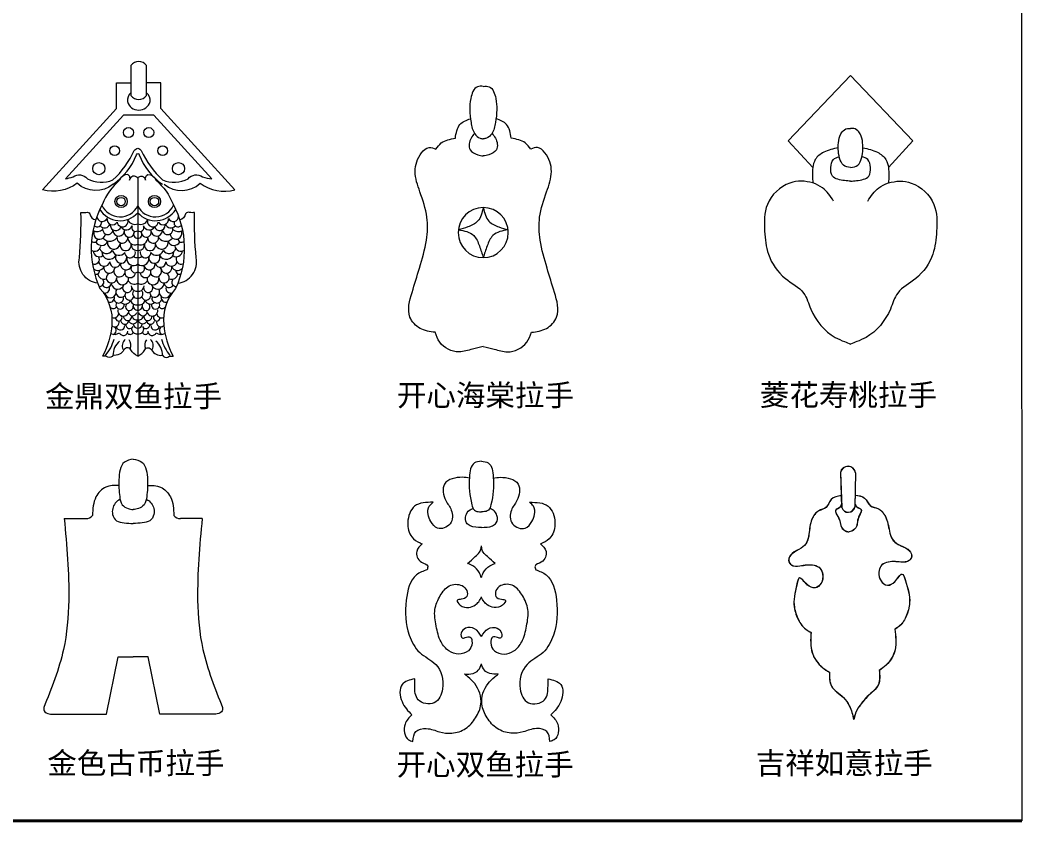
# Model space of a CAD drawing. Header units: millimetres. Extents: x -51923 to -51163, y -26833 to -26390.
# Drawn here: x -51302.3 to -51163.4, y -26832.9 to -26721.9 of the extents above; entities that cross this region are included whole.
import ezdxf

# ---------------------------------------------------------------- set-up
doc = ezdxf.new("R2010")
doc.units = ezdxf.units.MM
doc.header["$LTSCALE"] = 0.35
doc.styles.add('样式 1', font='simhei.ttf')

msp = doc.modelspace()

# ---------------------------------------------------------------- linework, layer by layer
at = {"lineweight": 5}
msp.add_line((-51163.64, -26389.6), (-51163.36, -26832.91), dxfattribs=at)
at = {"lineweight": 13}
for p, q in [((-51187.13, -26729.55), (-51195.77, -26738.61)), ((-51187.13, -26729.55), (-51178.48, -26738.61)), ((-51195.77, -26738.61), (-51192.37, -26742.33)), ((-51178.48, -26738.61), (-51181.88, -26742.33)), ((-51285.99, -26743.78), (-51285.99, -26768.46)), ((-51188.55, -26784.59), (-51188.37, -26789.44)), ((-51188.53, -26784.61), (-51188.35, -26789.46)), ((-51186.46, -26784.64), (-51186.56, -26789.37)), ((-51186.45, -26784.66), (-51186.54, -26789.39))]:
    msp.add_line(p, q, dxfattribs=at)
at = {"lineweight": 40, "ltscale": 3}
for p, q in [((-51163.57, -26832.91), (-51416.66, -26832.91)), ((-51163.36, -26832.91), (-51416.45, -26832.91))]:
    msp.add_line(p, q, dxfattribs=at)
at = {"lineweight": 13}
for points in [[(-51286.93, -26728.18), (-51286.93, -26732.32, 0.516987), (-51284.79, -26732.32), (-51284.79, -26728.18, 0.516987)], [(-51285.99, -26739.65, -0.228068), (-51285.51, -26739.96, 0.097469), (-51282.54, -26744.03, 0.230586), (-51279, -26743.86, -0.387055), (-51277.01, -26743.6, 0.072801), (-51275.7, -26743.89), (-51283.76, -26735.04), (-51287.96, -26735.04), (-51296.02, -26743.89, 0.036574), (-51294.96, -26743.6, -0.387055), (-51292.97, -26743.86, 0.230586), (-51289.43, -26744.03, 0.098829), (-51286.47, -26739.96, -0.226988)]]:
    msp.add_lwpolyline(points, format="xyb", close=True, dxfattribs=at)
for points in [[(-51289.41, -26744.63, -0.376317), (-51294.39, -26744.5, -0.236486), (-51299.2, -26745.4), (-51288.94, -26734.15), (-51288.94, -26730.56), (-51286.93, -26730.56)], [(-51282.31, -26744.63, 0.376317), (-51277.33, -26744.5, 0.236486), (-51272.52, -26745.4), (-51282.78, -26734.15), (-51282.78, -26730.56), (-51284.79, -26730.56)], [(-51286.93, -26731.96, 0.262248), (-51287.42, -26733.17, 0.756294), (-51284.28, -26733.17, 0.262248), (-51284.78, -26731.96)], [(-51289.41, -26744.63, 0.149467), (-51286.16, -26740.55, -0.284753), (-51285.97, -26740.36, -0.269373), (-51285.78, -26740.54, 0.155692), (-51282.56, -26744.63, 0.155692)], [(-51287.12, -26744.05, 0.417908), (-51287.38, -26743.3, 0.346983), (-51288.5, -26744.09)], [(-51285.99, -26743.78, 0.691002), (-51287.12, -26744.05, 0.648952)], [(-51285.99, -26743.78, -0.752264), (-51284.93, -26744.05, -0.648952)], [(-51284.93, -26744.05, -0.349335), (-51284.59, -26743.3, -0.346983), (-51283.47, -26744.09)], [(-51288.5, -26744.09, 0.122564), (-51290.89, -26747.41, 0.236296), (-51291.23, -26759.08, -0.205494), (-51289.59, -26764.11, -0.103639), (-51290.88, -26768.46, -0.103639)], [(-51283.47, -26744.09, -0.122564), (-51281.08, -26747.41, -0.236296), (-51280.75, -26759.08, 0.205494), (-51282.38, -26764.11, 0.103639), (-51281.1, -26768.46, 0.103639)], [(-51291.54, -26758.35, -0.435042), (-51294.09, -26754.82, 0.030025), (-51293.87, -26748.54, 0.095381), (-51293.18, -26748.54, -0.324849), (-51292.62, -26748.72, 0.318758), (-51291.81, -26749.56, 0.132447)], [(-51280.43, -26758.35, 0.435042), (-51277.88, -26754.82, -0.030025), (-51278.1, -26748.54, -0.095381), (-51278.8, -26748.54, 0.324849), (-51279.36, -26748.72, -0.318758), (-51280.16, -26749.56, -0.132447)], [(-51285.99, -26768.46, -0.163032), (-51286.97, -26767.58, 0.589776), (-51287.9, -26767.59, -0.314873), (-51289.42, -26768.35, -0.402746), (-51290.13, -26768.6, 0.167478), (-51290.88, -26768.46)], [(-51285.99, -26768.46, 0.163032), (-51285, -26767.58, -0.589776), (-51284.07, -26767.59, 0.314873), (-51282.56, -26768.35, 0.402746), (-51281.84, -26768.6, -0.167478), (-51281.1, -26768.46)]]:
    msp.add_lwpolyline(points, format="xyb", dxfattribs=at)
for points in [[(-51296.18, -26790.98), (-51293.18, -26790.98)], [(-51277.06, -26790.98), (-51280.05, -26790.98)], [(-51290.31, -26818.11), (-51288.69, -26810.17), (-51286.62, -26810.17)], [(-51282.93, -26818.11), (-51284.55, -26810.17), (-51286.62, -26810.17)], [(-51297.94, -26818.11), (-51290.31, -26818.11)], [(-51275.3, -26818.11), (-51282.93, -26818.11)]]:
    msp.add_lwpolyline(points, dxfattribs=at)
for centre, radius in [((-51287.27, -26737.47), 0.693), ((-51284.46, -26737.47), 0.693), ((-51289.19, -26739.98), 0.688), ((-51282.53, -26739.98), 0.688), ((-51291.39, -26742.47), 0.847), ((-51280.33, -26742.47), 0.847), ((-51288.3, -26747.03), 0.847), ((-51288.3, -26747.03), 0.581), ((-51283.67, -26747.03), 0.847), ((-51283.67, -26747.03), 0.581)]:
    msp.add_circle(centre, radius, dxfattribs=at)
for centre, radius, start, end in [((-51288.45, -26746.41), 3.28, 211.5342, 318.7197), ((-51288.45, -26746.41), 2.75, 204.2057, 333.7409), ((-51283.52, -26746.41), 2.75, 206.2591, 335.7943), ((-51283.52, -26746.41), 3.28, 221.2803, 328.4658), ((-51238.07, -26751.34), 3.47, 90, 270), ((-51238.07, -26751.34), 3.47, 270, 90), ((-51290.91, -26749.06), 0.735, 180.8217, 335.4243), ((-51289.49, -26749.49), 0.761, 170.4808, 329.1072), ((-51288.09, -26749.79), 0.756, 186.5927, 16.0049), ((-51286.4, -26749.14), 1.06, 204.8229, 293.0335), ((-51285.57, -26749.14), 1.06, 246.9665, 335.1771), ((-51283.89, -26749.79), 0.756, 163.9951, 353.4073), ((-51282.48, -26749.49), 0.761, 210.8928, 9.5192), ((-51281.06, -26749.06), 0.735, 204.5757, 359.1783), ((-51291.63, -26750.04), 1.15, 240.787, 312.2708), ((-51291.59, -26749.99), 0.564, 217.0708, 19.4336), ((-51290.58, -26749.9), 0.789, 218.5969, 340.717), ((-51290.13, -26750.88), 0.726, 164.6484, 345.893), ((-51289.04, -26750.3), 0.758, 181.4697, 341.4858), ((-51288.62, -26751.01), 0.813, 183.159, 2.0409), ((-51287.58, -26750.1), 0.861, 210.663, 340.2067), ((-51287.17, -26751.27), 0.694, 156.2158, 358.7511), ((-51286.3, -26750.65), 0.533, 151.0337, 306.4341), ((-51285.67, -26750.65), 0.533, 233.5659, 28.9663), ((-51284.8, -26751.27), 0.694, 181.2489, 23.7842), ((-51284.39, -26750.1), 0.861, 199.7933, 329.337), ((-51283.36, -26751.01), 0.813, 177.9591, 356.841), ((-51282.93, -26750.3), 0.758, 198.5142, 358.5303), ((-51281.84, -26750.88), 0.726, 194.107, 15.3516), ((-51281.39, -26749.9), 0.789, 199.283, 321.4031), ((-51280.34, -26750.04), 1.15, 227.7292, 299.213), ((-51280.39, -26749.99), 0.564, 160.5664, 322.9292), ((-51292.05, -26752.2), 0.481, 223.007, 4.3677), ((-51291.28, -26751.43), 0.822, 157.2519, 355.1561), ((-51289.85, -26751.38), 1.17, 217.3137, 338.9945), ((-51288.12, -26752.04), 0.761, 178.5339, 6.8987), ((-51286.4, -26752.06), 0.968, 172.9206, 295.3288), ((-51286.03, -26751.58), 0.533, 145.6133, 275.189), ((-51285.94, -26751.58), 0.533, 264.811, 34.3867), ((-51285.57, -26752.06), 0.968, 244.6712, 7.0794), ((-51283.86, -26752.04), 0.761, 173.1013, 1.4661), ((-51282.12, -26751.38), 1.17, 201.0055, 322.6863), ((-51280.69, -26751.43), 0.822, 184.8439, 22.7481), ((-51279.92, -26752.2), 0.481, 175.6323, 316.993), ((-51291.96, -26753.07), 0.842, 234.8232, 350.9285), ((-51291.01, -26752.26), 0.866, 204.0808, 343.8688), ((-51290.32, -26753.25), 0.983, 194.4204, 326.6737), ((-51289.3, -26752.73), 0.907, 165.0897, 358.6095), ((-51287.68, -26753.06), 0.771, 156.988, 5.9675), ((-51286.1, -26752.99), 0.815, 184.4755, 280.4434), ((-51285.87, -26752.99), 0.815, 259.5566, 355.5245), ((-51284.29, -26753.06), 0.771, 174.0325, 23.012), ((-51282.67, -26752.73), 0.907, 181.3905, 14.9103), ((-51281.65, -26753.25), 0.983, 213.3263, 345.5796), ((-51280.96, -26752.26), 0.866, 196.1312, 335.9192), ((-51280.01, -26753.07), 0.842, 189.0715, 305.1768), ((-51292, -26755.04), 0.69, 246.8954, 31.8985), ((-51291.32, -26753.83), 0.849, 183.3435, 305.0526), ((-51289.93, -26753.97), 1.06, 180.1953, 332.9256), ((-51288.59, -26753.51), 0.977, 201.3358, 323.8163), ((-51288.29, -26754.8), 0.78, 153.6197, 3.7827), ((-51287.06, -26754.08), 0.746, 180.3137, 11.096), ((-51286.58, -26754.96), 0.937, 171.8366, 309.4078), ((-51286.2, -26754.39), 0.428, 213.4467, 304.2536), ((-51285.77, -26754.39), 0.428, 235.7464, 326.5533), ((-51285.39, -26754.96), 0.937, 230.5922, 8.1634), ((-51284.91, -26754.08), 0.746, 168.904, 359.6863), ((-51283.69, -26754.8), 0.78, 176.2173, 26.3803), ((-51283.38, -26753.51), 0.977, 216.1837, 338.6642), ((-51282.05, -26753.97), 1.06, 207.0744, 359.8047), ((-51280.65, -26753.83), 0.849, 234.9474, 356.6565), ((-51279.97, -26755.04), 0.69, 148.1015, 293.1046), ((-51291.5, -26755.69), 0.905, 224.1767, 334.8218), ((-51290.65, -26755.2), 0.807, 195.5839, 344.9716), ((-51289.95, -26756.21), 0.747, 170.0185, 352.937), ((-51289.12, -26755.4), 0.757, 180.7284, 342.2271), ((-51288.52, -26756.69), 0.793, 138.0214, 337.7386), ((-51287.59, -26755.69), 0.808, 175.8712, 337.3698), ((-51287.05, -26756.82), 0.755, 154.2692, 354.4393), ((-51286.35, -26756.31), 0.583, 148.3937, 308.2894), ((-51285.63, -26756.31), 0.583, 231.7106, 31.6063), ((-51284.92, -26756.82), 0.755, 185.5607, 25.7308), ((-51284.38, -26755.69), 0.808, 202.6302, 4.1288), ((-51283.46, -26756.69), 0.793, 202.2614, 41.9786), ((-51282.86, -26755.4), 0.757, 197.7729, 359.2716), ((-51282.02, -26756.21), 0.747, 187.063, 9.9815), ((-51281.32, -26755.2), 0.807, 195.0284, 344.4161), ((-51280.47, -26755.69), 0.905, 205.1782, 315.8233), ((-51291.76, -26756.63), 0.481, 243.3413, 4.35), ((-51290.68, -26756.96), 0.842, 186.1213, 293.6995), ((-51291.28, -26758.22), 0.577, 261.5895, 39.7818), ((-51289.63, -26757.6), 0.724, 129.3325, 3.4514), ((-51288.11, -26757.74), 0.828, 166.6756, 8.1245), ((-51283.87, -26757.74), 0.828, 171.8755, 13.3244), ((-51282.34, -26757.6), 0.724, 176.5486, 50.6675), ((-51281.29, -26756.96), 0.842, 246.3005, 353.8787), ((-51280.7, -26758.22), 0.577, 140.2182, 278.4105), ((-51280.22, -26756.63), 0.481, 175.65, 296.6587), ((-51290.32, -26758.28), 0.675, 212.4272, 353.1237), ((-51290.52, -26759.09), 0.629, 247.1971, 17.8023), ((-51288.76, -26758.27), 0.911, 190.7031, 344.5299), ((-51288.3, -26759.57), 0.727, 146.9795, 316.3475), ((-51287.44, -26758.99), 0.652, 141.4748, 23.3511), ((-51286.47, -26757.48), 1, 212.2717, 299.032), ((-51286.08, -26758.64), 0.827, 202.0902, 276.282), ((-51285.5, -26757.48), 1, 240.968, 327.7283), ((-51285.9, -26758.64), 0.827, 263.718, 337.9098), ((-51284.53, -26758.99), 0.652, 156.6489, 38.5252), ((-51283.67, -26759.57), 0.727, 223.6525, 33.0205), ((-51283.22, -26758.27), 0.911, 195.4701, 349.2969), ((-51281.65, -26758.28), 0.675, 186.8763, 327.5728), ((-51281.45, -26759.09), 0.629, 162.1977, 292.8029), ((-51289.77, -26759.59), 0.792, 188.5309, 347.0014), ((-51289.91, -26760.29), 0.706, 258.4786, 0.8587), ((-51288.64, -26760.38), 0.72, 202.53, 344.4062), ((-51288.24, -26760.5), 0.303, 344.4062, 52.313), ((-51287.14, -26760.06), 0.634, 144.1572, 344.9528), ((-51286.04, -26759.78), 0.664, 151.9343, 274.2542), ((-51285.94, -26759.78), 0.664, 265.7458, 28.0657), ((-51284.83, -26760.06), 0.634, 195.0472, 35.8428), ((-51283.73, -26760.5), 0.303, 127.687, 195.5938), ((-51283.33, -26760.38), 0.72, 195.5938, 337.47), ((-51282.2, -26759.59), 0.792, 192.9986, 351.4691), ((-51282.06, -26760.29), 0.706, 179.1413, 281.5214), ((-51289.39, -26761.32), 0.549, 222.2721, 322.9162), ((-51288.45, -26761.37), 0.575, 145.7767, 5.5006), ((-51287.99, -26762.13), 0.777, 174.2636, 0.2893), ((-51287.74, -26760.39), 0.854, 227.3721, 331.5338), ((-51287.15, -26761.62), 0.53, 145.2667, 8.7695), ((-51286.14, -26760.47), 0.912, 201.4209, 279.8076), ((-51285.92, -26761.43), 0.71, 171.0701, 264.6665), ((-51285.83, -26760.47), 0.912, 260.1924, 338.5791), ((-51286.05, -26761.43), 0.71, 275.3335, 8.9299), ((-51284.83, -26761.62), 0.53, 171.2305, 34.7333), ((-51284.23, -26760.39), 0.854, 208.4662, 312.6279), ((-51283.98, -26762.13), 0.777, 179.7107, 5.7364), ((-51283.52, -26761.37), 0.575, 174.4994, 34.2233), ((-51282.58, -26761.32), 0.549, 217.0838, 317.7279), ((-51289.32, -26762.46), 0.707, 249.1446, 350.0234), ((-51288.62, -26763.15), 0.457, 175.8657, 41.3481), ((-51287.77, -26763.47), 0.562, 193.8301, 1.344), ((-51287.38, -26762.96), 0.574, 174.9637, 10.7263), ((-51286.69, -26762.26), 0.605, 188.428, 344.4265), ((-51286.14, -26762.81), 0.631, 185.334, 284.2699), ((-51285.83, -26762.81), 0.631, 255.7301, 354.666), ((-51285.28, -26762.26), 0.605, 195.5735, 351.572), ((-51284.59, -26762.96), 0.574, 169.2737, 5.0363), ((-51284.2, -26763.47), 0.562, 178.656, 346.1699), ((-51283.35, -26763.15), 0.457, 138.6519, 4.1343), ((-51282.65, -26762.46), 0.707, 189.9766, 290.8554), ((-51289.18, -26763.8), 0.593, 225.3331, 18.6711), ((-51289.55, -26764.91), 0.568, 287.1346, 61.6408), ((-51288.39, -26764.25), 0.592, 190.6804, 5.1062), ((-51287.11, -26764.09), 0.549, 175.5647, 332.5752), ((-51286.66, -26763.31), 0.666, 199.4945, 340.5055), ((-51286.1, -26764.63), 0.745, 174.9363, 275.2368), ((-51285.96, -26763.92), 0.676, 190.3987, 267.5213), ((-51286.02, -26763.92), 0.676, 272.4787, 349.6013), ((-51285.31, -26763.31), 0.666, 199.4945, 340.5055), ((-51285.87, -26764.63), 0.745, 264.7632, 5.0637), ((-51284.86, -26764.09), 0.549, 207.4248, 4.4353), ((-51283.58, -26764.25), 0.592, 174.8938, 349.3196), ((-51282.79, -26763.8), 0.593, 161.3289, 314.6669), ((-51282.42, -26764.91), 0.568, 118.3592, 252.8654), ((-51295.67, -26764.19), 6.69, 321.2539, 343.4065), ((-51289.21, -26764.44), 1.03, 237.9203, 310.4725), ((-51287.97, -26764.99), 0.614, 202.2005, 359.0177), ((-51286.99, -26767.03), 1.15, 130.6839, 207.5235), ((-51287.05, -26765.01), 0.438, 209.6562, 341.6993), ((-51288.1, -26766.96), 1.17, 335.061, 39.8168), ((-51284.92, -26765.01), 0.438, 198.3007, 330.3438), ((-51283.87, -26766.96), 1.17, 140.1832, 204.939), ((-51284, -26764.99), 0.614, 180.9823, 337.7995), ((-51284.99, -26767.03), 1.15, 332.4765, 49.3161), ((-51282.76, -26764.44), 1.03, 229.5275, 302.0797), ((-51276.3, -26764.19), 6.69, 196.5935, 218.7461), ((-51286.9, -26768.33), 2.53, 129.3082, 181.0612), ((-51285.08, -26768.33), 2.53, 358.9388, 50.6918), ((-51187.51, -26784.79), 1.06, 8.2335, 169.1935), ((-51187.49, -26784.81), 1.06, 8.2335, 169.1935), ((-51187.47, -26789.16), 0.937, 197.0181, 347.2865), ((-51187.45, -26789.18), 0.937, 197.0181, 347.2865), ((-51293.07, -26790.03), 0.954, 263.3474, 327.0184), ((-51280.17, -26790.03), 0.954, 212.9816, 276.6526)]:
    msp.add_arc(centre, radius, start, end, dxfattribs=at)
for points, knots in [([(-51238.07, -26731.06), (-51238.36, -26731.05), (-51239.31, -26731.01), (-51239.88, -26732.71), (-51239.99, -26734.35), (-51239.79, -26736.03), (-51239.5, -26737.5), (-51238.68, -26738.25), (-51238.22, -26738.33), (-51238.07, -26738.34)], [0, 0, 0, 0, 0.0191172, 0.0620416, 0.0984311, 0.1392843, 0.1781141, 0.2002203, 0.2105908, 0.2105908, 0.2105908, 0.2105908]), ([(-51238.07, -26731.06), (-51237.78, -26731.05), (-51236.83, -26731.01), (-51236.26, -26732.71), (-51236.15, -26734.35), (-51236.35, -26736.03), (-51236.64, -26737.5), (-51237.46, -26738.25), (-51237.92, -26738.33), (-51238.07, -26738.34)], [0, 0, 0, 0, 0.0191172, 0.0620416, 0.0984311, 0.1392843, 0.1781141, 0.2002203, 0.2105908, 0.2105908, 0.2105908, 0.2105908]), ([(-51239.28, -26737.59), (-51239.45, -26737.78), (-51239.96, -26738.4), (-51240.24, -26739.91), (-51238.99, -26740.56), (-51238.32, -26740.67), (-51238.07, -26740.7)], [0.0054377, 0.0054377, 0.0054377, 0.0054377, 0.0236041, 0.0614784, 0.0906798, 0.1086653, 0.1086653, 0.1086653, 0.1086653]), ([(-51236.86, -26737.59), (-51236.69, -26737.78), (-51236.18, -26738.4), (-51235.9, -26739.91), (-51237.15, -26740.56), (-51237.82, -26740.67), (-51238.07, -26740.7)], [0.0054377, 0.0054377, 0.0054377, 0.0054377, 0.0236041, 0.0614784, 0.0906798, 0.1086653, 0.1086653, 0.1086653, 0.1086653]), ([(-51187.13, -26744.22), (-51187.39, -26744.19), (-51188.26, -26744.1), (-51189.8, -26743.87), (-51189.94, -26742.32), (-51189.7, -26741.13), (-51189.01, -26740.89), (-51188.7, -26740.81)], [0.0077294, 0.0077294, 0.0077294, 0.0077294, 0.0267314, 0.0686821, 0.0963243, 0.1237795, 0.1450628, 0.1450628, 0.1450628, 0.1450628]), ([(-51187.13, -26744.22), (-51186.86, -26744.19), (-51185.99, -26744.1), (-51184.45, -26743.87), (-51184.32, -26742.32), (-51184.55, -26741.13), (-51185.24, -26740.89), (-51185.56, -26740.81)], [0.0077294, 0.0077294, 0.0077294, 0.0077294, 0.0267314, 0.0686821, 0.0963243, 0.1237795, 0.1450628, 0.1450628, 0.1450628, 0.1450628]), ([(-51189.49, -26746.96), (-51189.94, -26746.29), (-51190.68, -26745.18), (-51192.86, -26744.15), (-51196.05, -26744.08), (-51199.15, -26747.1), (-51199.12, -26751), (-51198.72, -26754.69), (-51196.62, -26757.75), (-51193.48, -26759.27), (-51192.5, -26762.9), (-51190.44, -26765.41), (-51188.13, -26766.4), (-51187.41, -26766.68), (-51187.13, -26766.8)], [0, 0, 0, 0, 0.0550891, 0.0902497, 0.1637291, 0.263856, 0.3503957, 0.4251944, 0.5207185, 0.5954683, 0.6520014, 0.7719743, 0.804875, 0.8260167, 0.8260167, 0.8260167, 0.8260167]), ([(-51184.76, -26746.96), (-51184.31, -26746.29), (-51183.57, -26745.18), (-51181.39, -26744.15), (-51178.2, -26744.08), (-51175.1, -26747.1), (-51175.13, -26751), (-51175.53, -26754.69), (-51177.63, -26757.75), (-51180.77, -26759.27), (-51181.75, -26762.9), (-51183.81, -26765.41), (-51186.12, -26766.4), (-51186.84, -26766.68), (-51187.13, -26766.8)], [0, 0, 0, 0, 0.0550891, 0.0902497, 0.1637291, 0.263856, 0.3503957, 0.4251944, 0.5207185, 0.5954683, 0.6520014, 0.7719743, 0.804875, 0.8260167, 0.8260167, 0.8260167, 0.8260167]), ([(-51238.07, -26747.86), (-51238.24, -26748.57), (-51238.53, -26749.83), (-51240.15, -26750.57), (-51241.09, -26750.83), (-51241.52, -26750.93)], [0, 0, 0, 0, 0.0477884, 0.0844201, 0.1154253, 0.1154253, 0.1154253, 0.1154253]), ([(-51238.07, -26747.86), (-51237.9, -26748.57), (-51237.61, -26749.83), (-51235.99, -26750.57), (-51235.05, -26750.83), (-51234.62, -26750.93)], [0, 0, 0, 0, 0.0477884, 0.0844201, 0.1154253, 0.1154253, 0.1154253, 0.1154253]), ([(-51286.62, -26782.74), (-51287.06, -26782.84), (-51288.4, -26783.11), (-51288.67, -26785.65), (-51288.58, -26787.5), (-51288.32, -26789.1), (-51287.42, -26789.62), (-51286.86, -26789.71), (-51286.62, -26789.73)], [0, 0, 0, 0, 0.0296225, 0.0888279, 0.1430833, 0.1706174, 0.1929068, 0.209797, 0.209797, 0.209797, 0.209797]), ([(-51286.62, -26782.74), (-51286.17, -26782.84), (-51284.84, -26783.11), (-51284.57, -26785.65), (-51284.66, -26787.5), (-51284.92, -26789.1), (-51285.82, -26789.62), (-51286.38, -26789.71), (-51286.62, -26789.73)], [0, 0, 0, 0, 0.0296225, 0.0888279, 0.1430833, 0.1706174, 0.1929068, 0.209797, 0.209797, 0.209797, 0.209797]), ([(-51239.99, -26785.36), (-51240.3, -26785.31), (-51241.48, -26785.16), (-51243.98, -26785.7), (-51243.53, -26788.41), (-51242.27, -26789.79), (-51242.25, -26791.93), (-51244.4, -26792.72), (-51245.35, -26791.46), (-51245.82, -26790.41), (-51245.74, -26789.29), (-51245.22, -26788.88), (-51245.01, -26788.71)], [0.0052988, 0.0052988, 0.0052988, 0.0052988, 0.0274001, 0.0889305, 0.1422214, 0.1773947, 0.2218535, 0.2647163, 0.2951583, 0.3196042, 0.3464522, 0.3643593, 0.3643593, 0.3643593, 0.3643593]), ([(-51236.68, -26785.36), (-51236.37, -26785.31), (-51235.19, -26785.16), (-51232.69, -26785.7), (-51233.14, -26788.41), (-51234.4, -26789.79), (-51234.42, -26791.93), (-51232.27, -26792.72), (-51231.32, -26791.46), (-51230.85, -26790.41), (-51230.93, -26789.29), (-51231.45, -26788.88), (-51231.66, -26788.71)], [0.0052988, 0.0052988, 0.0052988, 0.0052988, 0.0274001, 0.0889305, 0.1422214, 0.1773947, 0.2218535, 0.2647163, 0.2951583, 0.3196042, 0.3464522, 0.3643593, 0.3643593, 0.3643593, 0.3643593]), ([(-51288.44, -26788.29), (-51288.7, -26788.45), (-51289.36, -26788.94), (-51289.7, -26790.26), (-51289, -26791.43), (-51287.81, -26791.6), (-51287.04, -26791.65), (-51286.62, -26791.67)], [0.0129821, 0.0129821, 0.0129821, 0.0129821, 0.0337646, 0.0707126, 0.0944576, 0.1196177, 0.1489603, 0.1489603, 0.1489603, 0.1489603]), ([(-51284.8, -26788.29), (-51284.54, -26788.45), (-51283.87, -26788.94), (-51283.54, -26790.26), (-51284.24, -26791.43), (-51285.43, -26791.6), (-51286.2, -26791.65), (-51286.62, -26791.67)], [0.0129821, 0.0129821, 0.0129821, 0.0129821, 0.0337646, 0.0707126, 0.0944576, 0.1196177, 0.1489603, 0.1489603, 0.1489603, 0.1489603]), ([(-51186.52, -26787.73), (-51186.02, -26787.78), (-51185.05, -26787.9), (-51184.6, -26789.36), (-51183.14, -26789.49), (-51182.06, -26790.83), (-51181.84, -26792.4), (-51181.47, -26793.84), (-51180.48, -26794.73), (-51179.27, -26794.99), (-51178.47, -26796.04), (-51179.04, -26797.04), (-51180.13, -26797.03), (-51181.39, -26796.86), (-51182.93, -26797.14), (-51183.31, -26798.55), (-51183.09, -26799.63), (-51182.02, -26800.46), (-51180.96, -26799.78), (-51180.56, -26799.15), (-51179.89, -26798.41), (-51179.22, -26800.6), (-51178.73, -26802.14), (-51179.31, -26804.57), (-51180.17, -26805.81), (-51180.83, -26806.21), (-51181.01, -26806.32)], [0.314428, 0.314428, 0.314428, 0.314428, 5.378394, 10.162347, 14.215937, 19.726334, 27.361569, 31.417942, 35.672537, 40.947594, 44.921142, 47.506717, 51.712465, 55.323572, 62.243815, 65.497518, 70.039987, 73.838929, 77.897212, 81.445968, 83.160306, 86.439657, 98.194897, 105.696106, 111.815914, 114.067708, 114.067708, 114.067708, 114.067708]), ([(-51186.51, -26787.75), (-51186, -26787.8), (-51185.04, -26787.91), (-51184.58, -26789.38), (-51183.12, -26789.5), (-51182.04, -26790.85), (-51181.83, -26792.41), (-51181.45, -26793.86), (-51180.46, -26794.75), (-51179.26, -26795.01), (-51178.46, -26796.05), (-51179.03, -26797.06), (-51180.11, -26797.05), (-51181.37, -26796.87), (-51182.92, -26797.16), (-51183.29, -26798.56), (-51183.07, -26799.65), (-51182.01, -26800.48), (-51180.95, -26799.79), (-51180.55, -26799.16), (-51179.88, -26798.43), (-51179.2, -26800.62), (-51178.72, -26802.16), (-51179.3, -26804.59), (-51180.16, -26805.83), (-51180.82, -26806.23), (-51180.99, -26806.33)], [0.314428, 0.314428, 0.314428, 0.314428, 5.378394, 10.162347, 14.215937, 19.726334, 27.361569, 31.417942, 35.672537, 40.947594, 44.921142, 47.506717, 51.712465, 55.323572, 62.243815, 65.497518, 70.039987, 73.838929, 77.897212, 81.445968, 83.160306, 86.439657, 98.194897, 105.696106, 111.815914, 114.067708, 114.067708, 114.067708, 114.067708]), ([(-51188.39, -26788.91), (-51188.44, -26789.11), (-51188.57, -26789.54), (-51189.43, -26789.76), (-51188.95, -26790.61), (-51188.57, -26791.24), (-51188.51, -26792.22), (-51187.9, -26792.72), (-51187.46, -26792.81), (-51187.33, -26792.82)], [0, 0, 0, 0, 2.223795, 4.732228, 6.992004, 10.429127, 13.568235, 16.917805, 18.206852, 18.206852, 18.206852, 18.206852]), ([(-51188.37, -26788.92), (-51188.43, -26789.13), (-51188.56, -26789.56), (-51189.41, -26789.78), (-51188.94, -26790.62), (-51188.56, -26791.26), (-51188.5, -26792.24), (-51187.89, -26792.73), (-51187.44, -26792.83), (-51187.32, -26792.83)], [0, 0, 0, 0, 2.223795, 4.732228, 6.992004, 10.429127, 13.568235, 16.917805, 18.206852, 18.206852, 18.206852, 18.206852]), ([(-51186.55, -26788.92), (-51186.48, -26789.09), (-51186.31, -26789.47), (-51185.47, -26789.61), (-51185.88, -26790.49), (-51186.21, -26791.15), (-51186.2, -26792.13), (-51186.77, -26792.67), (-51187.21, -26792.8), (-51187.33, -26792.82)], [0.287382, 0.287382, 0.287382, 0.287382, 2.223795, 4.732228, 6.992004, 10.429127, 13.568235, 16.917805, 18.206852, 18.206852, 18.206852, 18.206852]), ([(-51186.53, -26788.93), (-51186.47, -26789.1), (-51186.29, -26789.48), (-51185.46, -26789.63), (-51185.87, -26790.51), (-51186.2, -26791.17), (-51186.19, -26792.15), (-51186.76, -26792.69), (-51187.2, -26792.82), (-51187.32, -26792.83)], [0.287382, 0.287382, 0.287382, 0.287382, 2.223795, 4.732228, 6.992004, 10.429127, 13.568235, 16.917805, 18.206852, 18.206852, 18.206852, 18.206852]), ([(-51240.26, -26797.21), (-51239.9, -26796.9), (-51239.34, -26796.4), (-51238.58, -26795.74), (-51238.39, -26795.29), (-51238.33, -26794.77)], [0, 0, 0, 0, 0.03332666, 0.05280491, 0.06810229, 0.06810229, 0.06810229, 0.06810229]), ([(-51236.41, -26797.21), (-51236.77, -26796.9), (-51237.33, -26796.4), (-51238.09, -26795.74), (-51238.28, -26795.29), (-51238.33, -26794.77)], [0, 0, 0, 0, 0.03332666, 0.05280491, 0.06810229, 0.06810229, 0.06810229, 0.06810229]), ([(-51238.33, -26799.16), (-51238.41, -26798.94), (-51238.65, -26798.3), (-51239.31, -26797.52), (-51240, -26797.3), (-51240.26, -26797.21)], [0.00903503, 0.00903503, 0.00903503, 0.00903503, 0.02553669, 0.05657578, 0.07536734, 0.07536734, 0.07536734, 0.07536734]), ([(-51238.33, -26799.16), (-51238.26, -26798.94), (-51238.02, -26798.3), (-51237.36, -26797.52), (-51236.67, -26797.3), (-51236.41, -26797.21)], [0.00903503, 0.00903503, 0.00903503, 0.00903503, 0.02553669, 0.05657578, 0.07536734, 0.07536734, 0.07536734, 0.07536734]), ([(-51238.33, -26807.32), (-51238.6, -26806.91), (-51239.09, -26806.12), (-51240.49, -26806), (-51241.23, -26806.69), (-51241.15, -26807.68), (-51240.48, -26807.44), (-51239.74, -26807.22), (-51239.52, -26808.42), (-51240.05, -26809.51), (-51241.51, -26809.91), (-51242.99, -26809.41), (-51244.17, -26807.94), (-51244.62, -26805.9), (-51245, -26803.63), (-51244.13, -26801.71), (-51242.98, -26800.09), (-51241.17, -26799.99), (-51240.27, -26800.86), (-51240.21, -26801.92), (-51240.97, -26802.19), (-51241.94, -26802.24), (-51241.14, -26803.29), (-51240.18, -26803.38), (-51239.22, -26803.08), (-51238.65, -26802.5), (-51238.44, -26802.09), (-51238.33, -26801.85)], [0, 0, 0, 0, 0.032449, 0.0618926, 0.083052, 0.0987586, 0.1089647, 0.1247348, 0.1447296, 0.1730251, 0.2059635, 0.238902, 0.2773918, 0.3306639, 0.3839582, 0.431965, 0.4741934, 0.5154044, 0.537569, 0.5563598, 0.576384, 0.5894243, 0.607077, 0.635751, 0.6585869, 0.673318, 0.6910172, 0.6910172, 0.6910172, 0.6910172]), ([(-51238.33, -26807.32), (-51238.07, -26806.91), (-51237.57, -26806.12), (-51236.17, -26806), (-51235.44, -26806.69), (-51235.51, -26807.68), (-51236.18, -26807.44), (-51236.93, -26807.22), (-51237.15, -26808.42), (-51236.62, -26809.51), (-51235.16, -26809.91), (-51233.67, -26809.41), (-51232.5, -26807.94), (-51232.04, -26805.9), (-51231.67, -26803.63), (-51232.54, -26801.71), (-51233.69, -26800.09), (-51235.49, -26799.99), (-51236.39, -26800.86), (-51236.46, -26801.92), (-51235.69, -26802.19), (-51234.73, -26802.24), (-51235.53, -26803.29), (-51236.49, -26803.38), (-51237.45, -26803.08), (-51238.02, -26802.5), (-51238.23, -26802.09), (-51238.33, -26801.85)], [0, 0, 0, 0, 0.032449, 0.0618926, 0.083052, 0.0987586, 0.1089647, 0.1247348, 0.1447296, 0.1730251, 0.2059635, 0.238902, 0.2773918, 0.3306639, 0.3839582, 0.431965, 0.4741934, 0.5154044, 0.537569, 0.5563598, 0.576384, 0.5894243, 0.607077, 0.635751, 0.6585869, 0.673318, 0.6910172, 0.6910172, 0.6910172, 0.6910172]), ([(-51240.66, -26812.53), (-51240.27, -26812.56), (-51239.58, -26812.6), (-51238.64, -26812.05), (-51238.42, -26811.46), (-51238.33, -26811.13)], [0, 0, 0, 0, 0.02730341, 0.04724526, 0.0702792, 0.0702792, 0.0702792, 0.0702792]), ([(-51236, -26812.53), (-51236.4, -26812.56), (-51237.09, -26812.6), (-51238.03, -26812.05), (-51238.24, -26811.46), (-51238.33, -26811.13)], [0, 0, 0, 0, 0.02730341, 0.04724526, 0.0702792, 0.0702792, 0.0702792, 0.0702792])]:
    msp.add_open_spline(points, degree=3, knots=knots, dxfattribs=at)
for points in [[(-51241.94, -26738.26), (-51241.31, -26736.35), (-51239.84, -26735.55)], [(-51234.2, -26738.26), (-51234.83, -26736.35), (-51236.3, -26735.55)], [(-51187.13, -26742.33), (-51188.12, -26741.98), (-51188.65, -26741), (-51188.76, -26738.57), (-51188.29, -26737.38), (-51187.57, -26736.91), (-51187.13, -26736.91)], [(-51187.13, -26742.33), (-51186.14, -26741.98), (-51185.61, -26741), (-51185.5, -26738.57), (-51185.97, -26737.38), (-51186.68, -26736.91), (-51187.13, -26736.91)], [(-51244.66, -26739.79), (-51243.89, -26738.91), (-51241.94, -26738.26)], [(-51231.48, -26739.79), (-51232.25, -26738.91), (-51234.2, -26738.26)], [(-51244.76, -26765.16), (-51246.83, -26764.62), (-51248.24, -26763.07), (-51247.94, -26759.64), (-51246.92, -26756.25), (-51245.95, -26752.37), (-51245.89, -26749.21), (-51246.86, -26745.68), (-51247.52, -26742.86), (-51246.62, -26740.27), (-51245.59, -26739.53), (-51244.66, -26739.79)], [(-51231.38, -26765.16), (-51229.31, -26764.62), (-51227.9, -26763.07), (-51228.2, -26759.64), (-51229.22, -26756.25), (-51230.19, -26752.37), (-51230.25, -26749.21), (-51229.28, -26745.68), (-51228.62, -26742.86), (-51229.52, -26740.27), (-51230.55, -26739.53), (-51231.48, -26739.79)], [(-51188.85, -26739.58), (-51190.85, -26740.2), (-51192.02, -26741.2), (-51192.37, -26742.33), (-51192.37, -26744.46)], [(-51185.41, -26739.58), (-51183.4, -26740.2), (-51182.23, -26741.2), (-51181.88, -26742.33), (-51181.88, -26744.46)], [(-51241.52, -26750.93), (-51239.4, -26751.74), (-51238.61, -26753.18), (-51238.07, -26754.81)], [(-51234.62, -26750.93), (-51236.74, -26751.74), (-51237.53, -26753.18), (-51238.07, -26754.81)], [(-51238.07, -26767.11), (-51239.58, -26767.49), (-51241.43, -26767.87), (-51244.1, -26766.54), (-51244.76, -26765.16)], [(-51238.07, -26767.11), (-51236.56, -26767.49), (-51234.71, -26767.87), (-51232.04, -26766.54), (-51231.38, -26765.16)], [(-51238.33, -26783.04), (-51239.3, -26783.27), (-51239.99, -26785.25), (-51239.66, -26789.07), (-51239.31, -26789.82), (-51238.6, -26790.04), (-51238.33, -26790.04)], [(-51238.33, -26783.04), (-51237.37, -26783.27), (-51236.68, -26785.25), (-51237.01, -26789.07), (-51237.36, -26789.82), (-51238.07, -26790.04), (-51238.33, -26790.04)], [(-51288.61, -26786.38), (-51290.4, -26786.61), (-51291.78, -26787.98), (-51292.27, -26790.55)], [(-51284.63, -26786.38), (-51282.84, -26786.61), (-51281.46, -26787.98), (-51280.97, -26790.55)], [(-51188.43, -26787.79), (-51189.81, -26788.32), (-51190.53, -26789.42), (-51191.54, -26789.9), (-51192.5, -26791.08), (-51192.91, -26793.14), (-51193.2, -26794.22), (-51193.99, -26795.08), (-51195.24, -26795.83), (-51195.72, -26796.81), (-51195.34, -26797.41), (-51194.18, -26797.53), (-51193.2, -26797.39), (-51191.36, -26797.89), (-51191.02, -26798.71), (-51191.23, -26799.95), (-51192.06, -26800.59), (-51193.1, -26800.18), (-51193.78, -26799.48), (-51194.17, -26799.2), (-51194.57, -26800.01), (-51194.95, -26803.23), (-51194.28, -26805.19), (-51193.17, -26806.45), (-51192.62, -26806.75)], [(-51188.41, -26787.81), (-51189.8, -26788.33), (-51190.52, -26789.44), (-51191.53, -26789.92), (-51192.49, -26791.09), (-51192.9, -26793.16), (-51193.18, -26794.24), (-51193.98, -26795.1), (-51195.23, -26795.85), (-51195.71, -26796.83), (-51195.32, -26797.43), (-51194.17, -26797.55), (-51193.18, -26797.41), (-51191.34, -26797.9), (-51191, -26798.73), (-51191.22, -26799.97), (-51192.05, -26800.6), (-51193.09, -26800.2), (-51193.77, -26799.5), (-51194.15, -26799.22), (-51194.56, -26800.03), (-51194.93, -26803.25), (-51194.27, -26805.2), (-51193.15, -26806.47), (-51192.61, -26806.77)], [(-51245.01, -26788.71), (-51247.59, -26789.27), (-51248.54, -26791.53), (-51247.97, -26793.53), (-51246.84, -26794.37), (-51246.54, -26794.47)], [(-51238.33, -26792.2), (-51239.87, -26791.99), (-51240.4, -26791.58), (-51240.5, -26790.58), (-51240, -26789.83), (-51239.49, -26789.58)], [(-51238.33, -26792.2), (-51236.8, -26791.99), (-51236.27, -26791.58), (-51236.17, -26790.58), (-51236.67, -26789.83), (-51237.18, -26789.58)], [(-51231.66, -26788.71), (-51229.08, -26789.27), (-51228.13, -26791.53), (-51228.7, -26793.53), (-51229.83, -26794.37), (-51230.13, -26794.47)], [(-51296.18, -26790.98), (-51295.56, -26802.3), (-51296.29, -26809.14), (-51299.02, -26817.18)], [(-51277.06, -26790.98), (-51277.68, -26802.3), (-51276.95, -26809.14), (-51274.22, -26817.18)], [(-51246.54, -26794.47), (-51247.3, -26795.53), (-51246.65, -26797.02), (-51245.78, -26797.58), (-51245.86, -26798.07)], [(-51230.13, -26794.47), (-51229.37, -26795.53), (-51230.02, -26797.02), (-51230.89, -26797.58), (-51230.8, -26798.07)], [(-51245.86, -26798.07), (-51247.33, -26798.79), (-51248.75, -26802.29), (-51248.34, -26807.13), (-51246.89, -26809.55), (-51244.67, -26811.2), (-51243.71, -26814.59), (-51244.88, -26816.52), (-51247.09, -26816.11), (-51247.58, -26814.17), (-51247.58, -26813.21)], [(-51230.8, -26798.07), (-51229.34, -26798.79), (-51227.91, -26802.29), (-51228.33, -26807.13), (-51229.78, -26809.55), (-51231.99, -26811.2), (-51232.96, -26814.59), (-51231.79, -26816.52), (-51229.57, -26816.11), (-51229.09, -26814.17), (-51229.09, -26813.21)], [(-51181.01, -26806.32), (-51180.97, -26809.18), (-51182.22, -26811.29), (-51183.16, -26812.03)], [(-51180.99, -26806.33), (-51180.96, -26809.2), (-51182.2, -26811.3), (-51183.14, -26812.04)], [(-51192.62, -26806.75), (-51192.44, -26809.61), (-51191.04, -26811.62), (-51190.06, -26812.29)], [(-51192.61, -26806.77), (-51192.43, -26809.63), (-51191.03, -26811.63), (-51190.04, -26812.3)], [(-51183.16, -26812.03), (-51183.28, -26813.96), (-51184.81, -26815.66), (-51185.67, -26816.66), (-51186.24, -26817.49), (-51186.72, -26818.83)], [(-51183.14, -26812.04), (-51183.26, -26813.98), (-51184.79, -26815.67), (-51185.65, -26816.67), (-51186.23, -26817.51), (-51186.7, -26818.85)], [(-51247.58, -26813.21), (-51249.34, -26813.98), (-51249.34, -26816.36), (-51247.98, -26818.2)], [(-51247.83, -26821.88), (-51247.43, -26820.52), (-51245.97, -26820.09), (-51244.14, -26820.55), (-51242.44, -26820.73), (-51240.52, -26820.09), (-51239.13, -26818.59), (-51238.4, -26816.71), (-51239.26, -26813.86), (-51240.19, -26812.93), (-51240.66, -26812.53)], [(-51228.84, -26821.88), (-51229.24, -26820.52), (-51230.7, -26820.09), (-51232.52, -26820.55), (-51234.23, -26820.73), (-51236.14, -26820.09), (-51237.54, -26818.59), (-51238.27, -26816.71), (-51237.41, -26813.86), (-51236.48, -26812.93), (-51236, -26812.53)], [(-51229.09, -26813.21), (-51227.33, -26813.98), (-51227.33, -26816.36), (-51228.69, -26818.2)], [(-51190.06, -26812.29), (-51189.79, -26814.21), (-51188.13, -26815.78), (-51187.31, -26816.96), (-51186.95, -26817.86), (-51186.72, -26818.83)], [(-51190.04, -26812.3), (-51189.77, -26814.22), (-51188.12, -26815.8), (-51187.29, -26816.98), (-51186.94, -26817.88), (-51186.7, -26818.85)], [(-51299.02, -26817.18), (-51298.97, -26817.63), (-51298.27, -26818.05), (-51297.94, -26818.11)], [(-51274.22, -26817.18), (-51274.27, -26817.63), (-51274.97, -26818.05), (-51275.3, -26818.11)], [(-51247.98, -26818.2), (-51248.92, -26819.48), (-51248.44, -26821.64), (-51247.83, -26821.88)], [(-51228.69, -26818.2), (-51227.74, -26819.48), (-51228.22, -26821.64), (-51228.84, -26821.88)]]:
    msp.add_spline(points, degree=3, dxfattribs=at)

# ---------------------------------------------------------------- texts
at = {"lineweight": 9, "char_height": 3, "width": 203.6821, "attachment_point": 1, "style": '样式 1'}
for s, insert in [('{\\fSimSun|b0|i0|c134|p2;\\C0;金鼎双鱼拉手}', (-51298.86, -26772.52)), ('{\\fSimSun|b0|i0|c134|p2;\\C0;开心海棠拉手}', (-51250.05, -26772.38)), ('{\\fSimSun|b0|i0|c134|p2;\\C0;菱花寿桃拉手}', (-51199.71, -26772.34)), ('{\\fSimSun|b0|i0|c134|p2;\\C0;金色古币拉手}', (-51298.53, -26823.38)), ('{\\fSimSun|b0|i0|c134|p2;\\C0;开心双鱼拉手}', (-51250.1, -26823.58)), ('{\\fSimSun|b0|i0|c134|p2;\\C0;吉祥如意拉手}', (-51200.29, -26823.38))]:
    msp.add_mtext(s, dxfattribs=dict(at, insert=insert))

doc.saveas('drawing.dxf')
